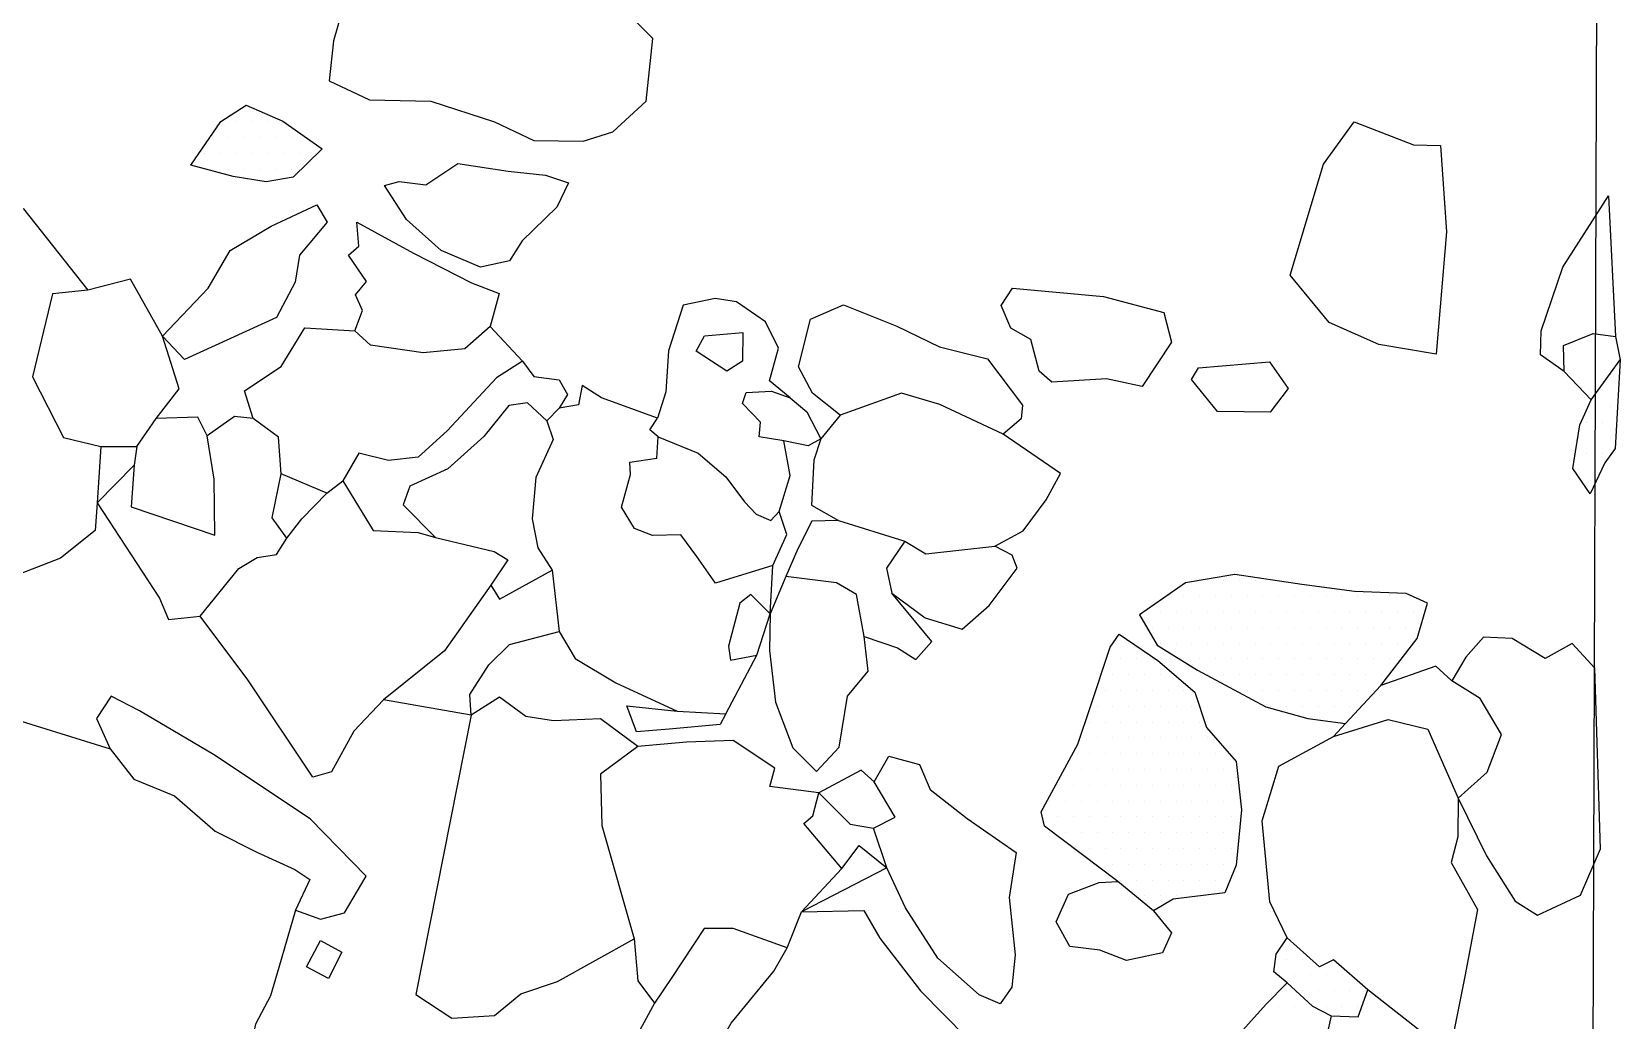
# Model space of a CAD drawing. Header units: metres. Extents: x 1.06 to 3.38, y -16.6 to -13.18.
# Drawn here: x 2.088 to 3.345, y -15.111 to -14.329 of the extents above; entities that cross this region are included whole.
import ezdxf

# ---------------------------------------------------------------- set-up
doc = ezdxf.new("R2010")
doc.units = ezdxf.units.M
doc.header["$LTSCALE"] = 25
doc.header["$MEASUREMENT"] = 0
doc.linetypes.add('STRICHPUNKTX2', pattern=[2, 1, -0.5, 0, -0.5])
doc.layers.get('0').update_dxf_attribs({"linetype": 'CONTINUOUS'})
for name, color, linetype in [('GRABUNGSGRENZE', 3, 'STRICHPUNKTX2'), ('STEINE', 4, 'CONTINUOUS'), ('STEINESCHRAFF', 4, 'CONTINUOUS')]:
    doc.layers.add(name, color=color, linetype=linetype)

# ---------------------------------------------------------------- blocks, each defined once
blk = doc.blocks.new('*X2')
at = {"color": 0}
for p, q in [((308.125, -1508.75), (308.125, -1508.75)), ((307.5, -1510), (307.5, -1510)), ((308.75, -1510), (308.75, -1510)), ((310, -1510), (310, -1510))]:
    blk.add_line(p, q, dxfattribs=at)
blk = doc.blocks.new('*X3')
at = {"color": 0}
for p, q in [((225, -1440), (225, -1440)), ((226.25, -1440), (226.25, -1440)), ((227.5, -1440), (227.5, -1440)), ((228.75, -1440), (228.75, -1440)), ((223.125, -1441.25), (223.125, -1441.25)), ((224.375, -1441.25), (224.375, -1441.25)), ((225.625, -1441.25), (225.625, -1441.25)), ((226.875, -1441.25), (226.875, -1441.25)), ((228.125, -1441.25), (228.125, -1441.25)), ((229.375, -1441.25), (229.375, -1441.25)), ((222.5, -1442.5), (222.5, -1442.5)), ((223.75, -1442.5), (223.75, -1442.5)), ((225, -1442.5), (225, -1442.5)), ((226.25, -1442.5), (226.25, -1442.5)), ((227.5, -1442.5), (227.5, -1442.5)), ((228.75, -1442.5), (228.75, -1442.5)), ((230, -1442.5), (230, -1442.5)), ((231.25, -1442.5), (231.25, -1442.5)), ((223.125, -1443.75), (223.125, -1443.75)), ((224.375, -1443.75), (224.375, -1443.75)), ((225.625, -1443.75), (225.625, -1443.75)), ((226.875, -1443.75), (226.875, -1443.75)), ((228.125, -1443.75), (228.125, -1443.75)), ((229.375, -1443.75), (229.375, -1443.75)), ((333.75, -1460), (333.75, -1460)), ((333.125, -1461.25), (333.125, -1461.25)), ((334.375, -1461.25), (334.375, -1461.25)), ((332.5, -1462.5), (332.5, -1462.5)), ((333.75, -1462.5), (333.75, -1462.5)), ((331.875, -1463.75), (331.875, -1463.75)), ((333.125, -1463.75), (333.125, -1463.75)), ((331.25, -1465), (331.25, -1465)), ((332.5, -1465), (332.5, -1465)), ((333.75, -1465), (333.75, -1465)), ((331.875, -1466.25), (331.875, -1466.25)), ((333.125, -1466.25), (333.125, -1466.25)), ((331.25, -1467.5), (331.25, -1467.5)), ((332.5, -1467.5), (332.5, -1467.5)), ((331.875, -1468.75), (331.875, -1468.75)), ((301.875, -1476.25), (301.875, -1476.25)), ((303.125, -1476.25), (303.125, -1476.25)), ((304.375, -1476.25), (304.375, -1476.25)), ((305.625, -1476.25), (305.625, -1476.25)), ((306.875, -1476.25), (306.875, -1476.25)), ((298.75, -1477.5), (298.75, -1477.5)), ((300, -1477.5), (300, -1477.5)), ((301.25, -1477.5), (301.25, -1477.5)), ((302.5, -1477.5), (302.5, -1477.5)), ((303.75, -1477.5), (303.75, -1477.5)), ((305, -1477.5), (305, -1477.5)), ((306.25, -1477.5), (306.25, -1477.5)), ((307.5, -1477.5), (307.5, -1477.5)), ((308.75, -1477.5), (308.75, -1477.5)), ((310, -1477.5), (310, -1477.5)), ((311.25, -1477.5), (311.25, -1477.5)), ((312.5, -1477.5), (312.5, -1477.5)), ((313.75, -1477.5), (313.75, -1477.5)), ((315, -1477.5), (315, -1477.5)), ((316.25, -1477.5), (316.25, -1477.5)), ((317.5, -1477.5), (317.5, -1477.5)), ((296.875, -1478.75), (296.875, -1478.75)), ((298.125, -1478.75), (298.125, -1478.75)), ((299.375, -1478.75), (299.375, -1478.75)), ((300.625, -1478.75), (300.625, -1478.75)), ((301.875, -1478.75), (301.875, -1478.75)), ((303.125, -1478.75), (303.125, -1478.75)), ((304.375, -1478.75), (304.375, -1478.75)), ((305.625, -1478.75), (305.625, -1478.75)), ((306.875, -1478.75), (306.875, -1478.75)), ((308.125, -1478.75), (308.125, -1478.75)), ((309.375, -1478.75), (309.375, -1478.75)), ((310.625, -1478.75), (310.625, -1478.75)), ((311.875, -1478.75), (311.875, -1478.75)), ((313.125, -1478.75), (313.125, -1478.75)), ((314.375, -1478.75), (314.375, -1478.75)), ((315.625, -1478.75), (315.625, -1478.75)), ((316.875, -1478.75), (316.875, -1478.75)), ((318.125, -1478.75), (318.125, -1478.75)), ((297.5, -1480), (297.5, -1480)), ((298.75, -1480), (298.75, -1480)), ((300, -1480), (300, -1480)), ((301.25, -1480), (301.25, -1480)), ((302.5, -1480), (302.5, -1480)), ((303.75, -1480), (303.75, -1480)), ((305, -1480), (305, -1480)), ((306.25, -1480), (306.25, -1480)), ((307.5, -1480), (307.5, -1480)), ((308.75, -1480), (308.75, -1480)), ((310, -1480), (310, -1480)), ((311.25, -1480), (311.25, -1480)), ((312.5, -1480), (312.5, -1480)), ((313.75, -1480), (313.75, -1480)), ((315, -1480), (315, -1480)), ((316.25, -1480), (316.25, -1480)), ((317.5, -1480), (317.5, -1480)), ((294.375, -1481.25), (294.375, -1481.25)), ((295.625, -1481.25), (295.625, -1481.25)), ((298.125, -1481.25), (298.125, -1481.25)), ((299.375, -1481.25), (299.375, -1481.25)), ((300.625, -1481.25), (300.625, -1481.25)), ((301.875, -1481.25), (301.875, -1481.25)), ((303.125, -1481.25), (303.125, -1481.25)), ((304.375, -1481.25), (304.375, -1481.25)), ((305.625, -1481.25), (305.625, -1481.25)), ((306.875, -1481.25), (306.875, -1481.25)), ((308.125, -1481.25), (308.125, -1481.25)), ((309.375, -1481.25), (309.375, -1481.25)), ((310.625, -1481.25), (310.625, -1481.25)), ((311.875, -1481.25), (311.875, -1481.25)), ((313.125, -1481.25), (313.125, -1481.25)), ((314.375, -1481.25), (314.375, -1481.25)), ((315.625, -1481.25), (315.625, -1481.25)), ((316.875, -1481.25), (316.875, -1481.25)), ((318.125, -1481.25), (318.125, -1481.25)), ((295, -1482.5), (295, -1482.5)), ((296.25, -1482.5), (296.25, -1482.5)), ((297.5, -1482.5), (297.5, -1482.5)), ((300, -1482.5), (300, -1482.5)), ((301.25, -1482.5), (301.25, -1482.5)), ((302.5, -1482.5), (302.5, -1482.5)), ((303.75, -1482.5), (303.75, -1482.5)), ((305, -1482.5), (305, -1482.5)), ((306.25, -1482.5), (306.25, -1482.5)), ((307.5, -1482.5), (307.5, -1482.5)), ((308.75, -1482.5), (308.75, -1482.5)), ((310, -1482.5), (310, -1482.5)), ((311.25, -1482.5), (311.25, -1482.5)), ((312.5, -1482.5), (312.5, -1482.5)), ((313.75, -1482.5), (313.75, -1482.5)), ((315, -1482.5), (315, -1482.5)), ((316.25, -1482.5), (316.25, -1482.5)), ((294.375, -1483.75), (294.375, -1483.75)), ((295.625, -1483.75), (295.625, -1483.75)), ((296.875, -1483.75), (296.875, -1483.75)), ((298.125, -1483.75), (298.125, -1483.75)), ((301.875, -1483.75), (301.875, -1483.75)), ((303.125, -1483.75), (303.125, -1483.75)), ((304.375, -1483.75), (304.375, -1483.75)), ((305.625, -1483.75), (305.625, -1483.75)), ((306.875, -1483.75), (306.875, -1483.75)), ((308.125, -1483.75), (308.125, -1483.75)), ((309.375, -1483.75), (309.375, -1483.75)), ((310.625, -1483.75), (310.625, -1483.75)), ((311.875, -1483.75), (311.875, -1483.75)), ((313.125, -1483.75), (313.125, -1483.75)), ((314.375, -1483.75), (314.375, -1483.75)), ((315.625, -1483.75), (315.625, -1483.75)), ((293.75, -1485), (293.75, -1485)), ((295, -1485), (295, -1485)), ((296.25, -1485), (296.25, -1485)), ((297.5, -1485), (297.5, -1485)), ((298.75, -1485), (298.75, -1485)), ((300, -1485), (300, -1485)), ((305, -1485), (305, -1485)), ((306.25, -1485), (306.25, -1485)), ((307.5, -1485), (307.5, -1485)), ((308.75, -1485), (308.75, -1485)), ((310, -1485), (310, -1485)), ((311.25, -1485), (311.25, -1485)), ((312.5, -1485), (312.5, -1485)), ((313.75, -1485), (313.75, -1485)), ((315, -1485), (315, -1485)), ((293.125, -1486.25), (293.125, -1486.25)), ((294.375, -1486.25), (294.375, -1486.25)), ((295.625, -1486.25), (295.625, -1486.25)), ((296.875, -1486.25), (296.875, -1486.25)), ((298.125, -1486.25), (298.125, -1486.25)), ((299.375, -1486.25), (299.375, -1486.25)), ((300.625, -1486.25), (300.625, -1486.25)), ((306.875, -1486.25), (306.875, -1486.25)), ((308.125, -1486.25), (308.125, -1486.25)), ((309.375, -1486.25), (309.375, -1486.25)), ((310.625, -1486.25), (310.625, -1486.25)), ((311.875, -1486.25), (311.875, -1486.25)), ((313.125, -1486.25), (313.125, -1486.25)), ((292.5, -1487.5), (292.5, -1487.5)), ((293.75, -1487.5), (293.75, -1487.5)), ((295, -1487.5), (295, -1487.5)), ((296.25, -1487.5), (296.25, -1487.5)), ((297.5, -1487.5), (297.5, -1487.5)), ((298.75, -1487.5), (298.75, -1487.5)), ((300, -1487.5), (300, -1487.5)), ((301.25, -1487.5), (301.25, -1487.5)), ((312.5, -1487.5), (312.5, -1487.5)), ((291.875, -1488.75), (291.875, -1488.75)), ((293.125, -1488.75), (293.125, -1488.75)), ((294.375, -1488.75), (294.375, -1488.75)), ((295.625, -1488.75), (295.625, -1488.75)), ((296.875, -1488.75), (296.875, -1488.75)), ((298.125, -1488.75), (298.125, -1488.75)), ((299.375, -1488.75), (299.375, -1488.75)), ((300.625, -1488.75), (300.625, -1488.75)), ((301.875, -1488.75), (301.875, -1488.75)), ((291.25, -1490), (291.25, -1490)), ((292.5, -1490), (292.5, -1490)), ((293.75, -1490), (293.75, -1490)), ((295, -1490), (295, -1490)), ((296.25, -1490), (296.25, -1490)), ((297.5, -1490), (297.5, -1490)), ((298.75, -1490), (298.75, -1490)), ((300, -1490), (300, -1490)), ((301.25, -1490), (301.25, -1490)), ((302.5, -1490), (302.5, -1490)), ((290.625, -1491.25), (290.625, -1491.25)), ((291.875, -1491.25), (291.875, -1491.25)), ((293.125, -1491.25), (293.125, -1491.25)), ((294.375, -1491.25), (294.375, -1491.25)), ((295.625, -1491.25), (295.625, -1491.25)), ((296.875, -1491.25), (296.875, -1491.25)), ((298.125, -1491.25), (298.125, -1491.25)), ((299.375, -1491.25), (299.375, -1491.25)), ((300.625, -1491.25), (300.625, -1491.25)), ((301.875, -1491.25), (301.875, -1491.25)), ((303.125, -1491.25), (303.125, -1491.25)), ((290, -1492.5), (290, -1492.5)), ((291.25, -1492.5), (291.25, -1492.5)), ((292.5, -1492.5), (292.5, -1492.5)), ((293.75, -1492.5), (293.75, -1492.5)), ((295, -1492.5), (295, -1492.5)), ((296.25, -1492.5), (296.25, -1492.5)), ((297.5, -1492.5), (297.5, -1492.5)), ((298.75, -1492.5), (298.75, -1492.5)), ((300, -1492.5), (300, -1492.5)), ((301.25, -1492.5), (301.25, -1492.5)), ((302.5, -1492.5), (302.5, -1492.5)), ((303.75, -1492.5), (303.75, -1492.5)), ((289.375, -1493.75), (289.375, -1493.75)), ((290.625, -1493.75), (290.625, -1493.75)), ((291.875, -1493.75), (291.875, -1493.75)), ((293.125, -1493.75), (293.125, -1493.75)), ((294.375, -1493.75), (294.375, -1493.75)), ((295.625, -1493.75), (295.625, -1493.75)), ((296.875, -1493.75), (296.875, -1493.75)), ((298.125, -1493.75), (298.125, -1493.75)), ((299.375, -1493.75), (299.375, -1493.75)), ((300.625, -1493.75), (300.625, -1493.75)), ((301.875, -1493.75), (301.875, -1493.75)), ((303.125, -1493.75), (303.125, -1493.75)), ((304.375, -1493.75), (304.375, -1493.75)), ((290, -1495), (290, -1495)), ((291.25, -1495), (291.25, -1495)), ((292.5, -1495), (292.5, -1495)), ((293.75, -1495), (293.75, -1495)), ((295, -1495), (295, -1495)), ((296.25, -1495), (296.25, -1495)), ((297.5, -1495), (297.5, -1495)), ((298.75, -1495), (298.75, -1495)), ((300, -1495), (300, -1495)), ((301.25, -1495), (301.25, -1495)), ((302.5, -1495), (302.5, -1495)), ((303.75, -1495), (303.75, -1495)), ((290.625, -1496.25), (290.625, -1496.25)), ((291.875, -1496.25), (291.875, -1496.25)), ((293.125, -1496.25), (293.125, -1496.25)), ((294.375, -1496.25), (294.375, -1496.25)), ((295.625, -1496.25), (295.625, -1496.25)), ((296.875, -1496.25), (296.875, -1496.25)), ((298.125, -1496.25), (298.125, -1496.25)), ((299.375, -1496.25), (299.375, -1496.25)), ((300.625, -1496.25), (300.625, -1496.25)), ((301.875, -1496.25), (301.875, -1496.25)), ((303.125, -1496.25), (303.125, -1496.25)), ((304.375, -1496.25), (304.375, -1496.25)), ((292.5, -1497.5), (292.5, -1497.5)), ((293.75, -1497.5), (293.75, -1497.5)), ((295, -1497.5), (295, -1497.5)), ((296.25, -1497.5), (296.25, -1497.5)), ((297.5, -1497.5), (297.5, -1497.5)), ((298.75, -1497.5), (298.75, -1497.5)), ((300, -1497.5), (300, -1497.5)), ((301.25, -1497.5), (301.25, -1497.5)), ((302.5, -1497.5), (302.5, -1497.5)), ((303.75, -1497.5), (303.75, -1497.5)), ((293.125, -1498.75), (293.125, -1498.75)), ((294.375, -1498.75), (294.375, -1498.75)), ((295.625, -1498.75), (295.625, -1498.75)), ((296.875, -1498.75), (296.875, -1498.75)), ((298.125, -1498.75), (298.125, -1498.75)), ((299.375, -1498.75), (299.375, -1498.75)), ((300.625, -1498.75), (300.625, -1498.75)), ((301.875, -1498.75), (301.875, -1498.75)), ((303.125, -1498.75), (303.125, -1498.75)), ((295, -1500), (295, -1500)), ((296.25, -1500), (296.25, -1500)), ((297.5, -1500), (297.5, -1500)), ((298.75, -1500), (298.75, -1500)), ((300, -1500), (300, -1500)), ((301.25, -1500), (301.25, -1500)), ((302.5, -1500), (302.5, -1500)), ((296.875, -1501.25), (296.875, -1501.25)), ((298.125, -1501.25), (298.125, -1501.25)), ((299.375, -1501.25), (299.375, -1501.25)), ((300.625, -1501.25), (300.625, -1501.25)), ((308.125, -1506.25), (308.125, -1506.25)), ((309.375, -1506.25), (309.375, -1506.25)), ((307.5, -1507.5), (307.5, -1507.5)), ((308.75, -1507.5), (308.75, -1507.5)), ((310, -1507.5), (310, -1507.5)), ((311.25, -1507.5), (311.25, -1507.5)), ((312.5, -1507.5), (312.5, -1507.5)), ((309.375, -1508.75), (309.375, -1508.75)), ((310.625, -1508.75), (310.625, -1508.75)), ((311.875, -1508.75), (311.875, -1508.75)), ((313.125, -1508.75), (313.125, -1508.75)), ((314.375, -1508.75), (314.375, -1508.75)), ((311.25, -1510), (311.25, -1510)), ((312.5, -1510), (312.5, -1510)), ((313.75, -1510), (313.75, -1510))]:
    blk.add_line(p, q, dxfattribs=at)

msp = doc.modelspace()

# ---------------------------------------------------------------- linework, layer by layer
at = {"layer": 'GRABUNGSGRENZE', "flags": 128}
msp.add_lwpolyline([(3.3185, -16.5999), (3.3306, -13.1973), (1.4926, -13.1771)], dxfattribs=at)
at = {"layer": 'STEINE'}
for points in [[(2.4705, -14.1146), (2.4343, -14.1039), (2.389, -14.0856), (2.3671, -14.0637), (2.3273, -14.0653), (2.2968, -14.1005), (2.2836, -14.1366), (2.304, -14.2013), (2.3371, -14.2507), (2.3407, -14.2879), (2.327, -14.3357), (2.3234, -14.3673), (2.3555, -14.3826), (2.4039, -14.3836), (2.4544, -14.3998), (2.4854, -14.4146), (2.5246, -14.4151), (2.5481, -14.4079), (2.5745, -14.3835), (2.5796, -14.334), (2.5536, -14.3076)], [(2.214, -14.4341), (2.2379, -14.3995), (2.2578, -14.3867), (2.2868, -14.3994), (2.3179, -14.4213), (2.295, -14.4437), (2.2736, -14.4473), (2.2476, -14.4432), (2.214, -14.4341)], [(3.1996, -14.5837), (3.1542, -14.5761), (3.115, -14.5588), (3.0839, -14.5212), (3.1103, -14.4335), (3.1348, -14.3999), (3.1816, -14.4182), (3.203, -14.4187), (3.2077, -14.487), (3.1996, -14.5837)], [(2.4432, -14.5149), (2.4121, -14.5017), (2.3846, -14.4773), (2.3673, -14.4503), (2.379, -14.4472), (2.3999, -14.4498), (2.4253, -14.4329), (2.4651, -14.439), (2.4946, -14.4421), (2.513, -14.4482), (2.5038, -14.4675), (2.4763, -14.494), (2.4661, -14.5098), (2.4432, -14.5149)], [(2.1428, -14.6567), (2.1398, -14.7015), (2.1383, -14.7234), (2.1108, -14.7453), (2.0696, -14.7612), (2.04, -14.7612), (1.9947, -14.7256), (1.9671, -14.6797), (1.9671, -14.6349), (1.9783, -14.5519), (2.0017, -14.4887), (2.0291, -14.4454), (2.0816, -14.4688), (2.1326, -14.533)], [(2.1917, -14.5696), (2.2278, -14.5314), (2.2451, -14.5018), (2.2777, -14.4824), (2.3138, -14.4656), (2.322, -14.4794), (2.3001, -14.5053), (2.2966, -14.5267), (2.2818, -14.5548), (2.209, -14.5879), (2.1917, -14.5696)], [(3.3009, -14.5974), (3.2821, -14.5842), (3.2826, -14.5653), (3.2999, -14.5149), (3.336, -14.4584), (3.3416, -14.5699)], [(2.3439, -14.5654), (2.35, -14.5491), (2.3444, -14.5369), (2.3531, -14.5262), (2.3388, -14.5053), (2.347, -14.4982), (2.3454, -14.4793), (2.3902, -14.5038), (2.4361, -14.5272), (2.458, -14.5358), (2.4509, -14.5618), (2.431, -14.5796), (2.3979, -14.5827), (2.3562, -14.5766), (2.3439, -14.5654)], [(2.1326, -14.533), (2.1046, -14.536), (2.0888, -14.6017), (2.1133, -14.6496), (2.1428, -14.6567), (2.1713, -14.6567), (2.1866, -14.6348), (2.2049, -14.6113), (2.1917, -14.5696), (2.1662, -14.5243), (2.1326, -14.533)], [(2.8955, -14.6058), (2.8853, -14.5972), (2.8787, -14.5722), (2.8629, -14.5631), (2.8553, -14.5452), (2.8644, -14.5315), (2.9362, -14.5381), (2.9841, -14.5508), (2.9902, -14.5742), (2.9668, -14.6093), (2.9388, -14.6032), (2.8955, -14.6058)], [(2.6883, -14.6182), (2.672, -14.6049), (2.6791, -14.579), (2.6689, -14.5581), (2.6459, -14.5423), (2.6291, -14.5398), (2.6037, -14.5449), (2.592, -14.581), (2.59, -14.6136), (2.5834, -14.6345)], [(2.728, -14.6319), (2.7061, -14.6146), (2.6949, -14.5937), (2.7045, -14.556), (2.7305, -14.5448), (2.7728, -14.5616), (2.8064, -14.5779), (2.8446, -14.5875), (2.8721, -14.6242), (2.8711, -14.6349), (2.8569, -14.6471)], [(2.2635, -14.6347), (2.2564, -14.6128), (2.2854, -14.5935), (2.3042, -14.5629), (2.3439, -14.5654)], [(2.4509, -14.5618), (2.4764, -14.5893), (2.456, -14.6025), (2.4168, -14.6443), (2.3939, -14.6652), (2.3705, -14.6678), (2.3471, -14.6622), (2.3343, -14.6841)], [(3.3223, -14.6198), (3.3009, -14.5974), (3.3004, -14.577), (3.3238, -14.5673), (3.3416, -14.5699), (3.3452, -14.5882)], [(2.4764, -14.5893), (2.4855, -14.6015), (2.5054, -14.604), (2.512, -14.6157), (2.5054, -14.6264)], [(3.006, -14.6037), (3.0116, -14.5945), (3.0677, -14.5899), (3.0824, -14.6108), (3.0682, -14.6296), (3.0264, -14.6292), (3.006, -14.6037)], [(3.3331, -14.6697), (3.3214, -14.6942), (3.3076, -14.6743), (3.3132, -14.6397), (3.3223, -14.6198), (3.3452, -14.5882), (3.3412, -14.6585), (3.3331, -14.6697)], [(2.6375, -14.8683), (2.6619, -14.8219), (2.6726, -14.7893), (2.6746, -14.7511), (2.6293, -14.7649), (2.6145, -14.744), (2.6017, -14.7267), (2.5793, -14.7272), (2.5651, -14.7216), (2.5549, -14.7048), (2.562, -14.6789), (2.5615, -14.6692), (2.5829, -14.6661), (2.5839, -14.6493), (2.5772, -14.6437), (2.5834, -14.6345), (2.539, -14.6183), (2.5238, -14.6086), (2.5207, -14.6239), (2.5054, -14.6264), (2.4958, -14.6366), (2.5009, -14.6514), (2.4871, -14.6814), (2.4841, -14.714), (2.4887, -14.737), (2.4999, -14.7548), (2.5055, -14.8032), (2.5183, -14.8245), (2.5504, -14.8439), (2.5988, -14.8662)], [(2.6832, -14.6523), (2.6638, -14.6492), (2.6648, -14.6375), (2.6506, -14.6228), (2.6536, -14.6141), (2.6735, -14.6131), (2.6883, -14.6182), (2.7015, -14.6294), (2.7127, -14.6507), (2.7025, -14.6564), (2.6832, -14.6523)], [(2.7764, -14.6145), (2.728, -14.6319), (2.7127, -14.6507), (2.7071, -14.6676), (2.7051, -14.7032), (2.7265, -14.7154), (2.779, -14.7317), (2.7958, -14.7419), (2.8503, -14.7357), (2.8727, -14.7235), (2.891, -14.699), (2.9022, -14.6781), (2.8569, -14.6471), (2.8069, -14.6237), (2.7764, -14.6145)], [(2.4958, -14.6366), (2.4805, -14.6224), (2.4657, -14.6244), (2.4459, -14.6489), (2.4173, -14.6744), (2.3873, -14.6881), (2.3822, -14.7029), (2.4077, -14.7289)], [(2.1693, -14.6715), (2.1398, -14.7015), (2.1893, -14.7769), (2.1964, -14.7937), (2.2213, -14.7911), (2.2519, -14.7534), (2.2666, -14.7447), (2.2819, -14.7422), (2.2901, -14.7294), (2.2783, -14.7132), (2.2854, -14.6785), (2.2834, -14.6495), (2.2635, -14.6347), (2.2487, -14.6332), (2.2269, -14.6485)], [(2.1713, -14.6567), (2.1693, -14.6715), (2.1668, -14.7046), (2.233, -14.7269), (2.2325, -14.6826), (2.2269, -14.6485), (2.2197, -14.6337), (2.1866, -14.6348)], [(2.5839, -14.6493), (2.6155, -14.662), (2.6374, -14.6808), (2.6521, -14.7007), (2.6613, -14.7104), (2.673, -14.7154), (2.6797, -14.7083), (2.6883, -14.6798), (2.6832, -14.6523)], [(2.3216, -14.6938), (2.2854, -14.6785)], [(2.2901, -14.7294), (2.3018, -14.7142), (2.3216, -14.6938), (2.3343, -14.6841), (2.3583, -14.7233), (2.394, -14.7248), (2.4077, -14.7289), (2.4541, -14.74), (2.4648, -14.7466), (2.4515, -14.7665), (2.4149, -14.8185), (2.3665, -14.8572), (2.3431, -14.8822), (2.3253, -14.9143), (2.3106, -14.9184), (2.2591, -14.8415), (2.2213, -14.7911)], [(2.6746, -14.7511), (2.6858, -14.7266), (2.6797, -14.7083)], [(2.7265, -14.7154), (2.7056, -14.7159), (2.6944, -14.7378), (2.6848, -14.7598)], [(2.779, -14.7317), (2.7647, -14.7531), (2.7688, -14.7729), (2.7953, -14.7923), (2.8244, -14.8014), (2.8457, -14.7826), (2.8681, -14.753), (2.864, -14.7428), (2.8503, -14.7357)], [(2.4515, -14.7665), (2.4582, -14.7777), (2.4999, -14.7548)], [(2.6726, -14.7893), (2.6721, -14.8183), (2.6767, -14.8591), (2.6905, -14.8952), (2.7093, -14.9141), (2.7271, -14.8947), (2.7337, -14.8544), (2.75, -14.8346), (2.7469, -14.8071), (2.7408, -14.774), (2.725, -14.7648), (2.6848, -14.7598), (2.6726, -14.7893)], [(3.1559, -14.846), (3.1844, -14.8088), (3.1926, -14.7808), (3.1757, -14.7732), (3.135, -14.7717), (3.0932, -14.7661), (3.0403, -14.758), (3.0011, -14.7646), (2.9649, -14.7901), (2.9787, -14.8141), (3.0108, -14.8339), (3.0648, -14.8629), (3.0979, -14.872), (3.1279, -14.8761)], [(2.6726, -14.7893), (2.6573, -14.774), (2.6486, -14.7807), (2.6395, -14.8148), (2.641, -14.826), (2.6619, -14.8219)], [(2.7469, -14.8071), (2.7734, -14.8162), (2.7877, -14.8254), (2.8004, -14.8111), (2.7688, -14.7729)], [(2.4358, -14.8694), (2.4348, -14.8531), (2.45, -14.8297), (2.4663, -14.8134), (2.5055, -14.8032)], [(2.8896, -14.9572), (2.8871, -14.946), (2.9161, -14.8925), (2.9257, -14.8635), (2.9415, -14.8156), (2.9486, -14.8054), (2.9792, -14.8263), (3.0087, -14.8512), (3.0179, -14.8792), (3.0414, -14.9062), (3.0455, -14.9444), (3.0414, -14.9882), (3.0323, -15.0101), (2.9915, -15.0152), (2.9758, -15.0244), (2.9477, -15.001), (2.8896, -14.9572)], [(3.2171, -14.9351), (3.2395, -14.9809), (3.262, -15.0166), (3.2798, -15.0278), (3.3139, -15.012), (3.3297, -14.9753), (3.325, -14.8322), (3.3072, -14.8128), (3.2858, -14.8246), (3.2598, -14.8088), (3.2369, -14.8078), (3.2231, -14.8236), (3.212, -14.8424)], [(3.2171, -14.9351), (3.24, -14.9147), (3.2512, -14.8847), (3.2344, -14.8562), (3.212, -14.8424), (3.1992, -14.8307), (3.1559, -14.846), (3.1279, -14.8761), (3.1183, -14.8863)], [(2.2969, -15.0238), (2.3167, -15.0309), (2.3356, -15.0258), (2.3529, -14.9968), (2.3085, -14.9515), (2.2321, -14.9006), (2.1735, -14.866), (2.1511, -14.8543), (2.1394, -14.8721), (2.1501, -14.8961)], [(2.4358, -14.8694), (2.3665, -14.8572)], [(2.5677, -14.8943), (2.5382, -14.8724), (2.501, -14.8739), (2.4791, -14.8704), (2.4582, -14.8551), (2.4358, -14.8694), (2.3921, -15.0905), (2.4207, -15.1093), (2.4543, -15.1072), (2.4752, -15.0899), (2.5042, -15.0802), (2.5648, -15.0466)], [(2.0599, -14.8681), (2.1501, -14.8961), (2.169, -14.92), (2.2011, -14.9332), (2.2332, -14.9612), (2.2663, -14.978), (2.2963, -14.9917), (2.3081, -14.9994)], [(2.5667, -14.8826), (2.5591, -14.8622), (2.5988, -14.8662), (2.6375, -14.8683), (2.6329, -14.8769), (2.5927, -14.8805), (2.5667, -14.8826)], [(3.1454, -15.0869), (3.1184, -15.063), (3.1072, -15.0686), (3.0817, -15.0457), (3.0679, -15.0172), (3.0618, -14.953), (3.075, -14.9097), (3.1183, -14.8863), (3.1616, -14.873), (3.1931, -14.8806), (3.2171, -14.9351), (3.2166, -14.9657), (3.2115, -14.9861), (3.2324, -15.0232), (3.2223, -15.0762), (3.2106, -15.1343), (3.1923, -15.1236), (3.1454, -15.0869)], [(2.7292, -14.9909), (2.6992, -14.9553), (2.7063, -14.9492), (2.7109, -14.9309), (2.6722, -14.9258), (2.6762, -14.9115), (2.6431, -14.8896), (2.6064, -14.8907), (2.5677, -14.8943), (2.5382, -14.9162), (2.5392, -14.9569), (2.5648, -15.0466), (2.5678, -15.0797), (2.5811, -15.0975)], [(2.7547, -14.9222), (2.7664, -14.9018), (2.7908, -14.9084), (2.799, -14.9283), (2.8285, -14.9512), (2.8672, -14.9781), (2.8617, -15.0138), (2.8663, -15.0591), (2.8637, -15.0846), (2.8546, -15.0978), (2.8378, -15.0907), (2.8052, -15.0617), (2.7797, -15.022), (2.7649, -14.9904), (2.7542, -14.9588)], [(2.7109, -14.9309), (2.7358, -14.9558), (2.7542, -14.9588), (2.7715, -14.9502), (2.7547, -14.9222), (2.7445, -14.913), (2.7109, -14.9309)], [(2.6972, -15.0251), (2.7292, -14.9909), (2.743, -14.9726), (2.7649, -14.9904), (2.6972, -15.0251)], [(2.3081, -14.9994), (2.2969, -15.0238), (2.2837, -15.0691), (2.277, -15.0916), (2.2653, -15.114), (2.2593, -15.1399), (2.2475, -15.1507), (2.2313, -15.195), (2.2308, -15.226), (2.2165, -15.2398), (2.1799, -15.2444), (2.1279, -15.2297), (2.0591, -15.1844)], [(2.9758, -15.0244), (2.99, -15.0417), (2.9829, -15.0575), (2.9544, -15.0636), (2.9335, -15.0555), (2.9096, -15.0525), (2.8989, -15.0331), (2.9085, -15.0112), (2.933, -15.002), (2.9477, -15.001)], [(2.6972, -15.0251), (2.7466, -15.024), (2.7593, -15.0459), (2.7914, -15.0877), (2.8281, -15.1248), (2.8236, -15.1589), (2.8047, -15.2089), (2.8053, -15.2338), (2.7696, -15.2771), (2.7386, -15.3001), (2.7045, -15.3144), (2.6545, -15.263), (2.6127, -15.2034), (2.603, -15.181), (2.6417, -15.1132), (2.6753, -15.072), (2.686, -15.0536), (2.6972, -15.0251)], [(2.686, -15.0536), (2.6432, -15.0384), (2.6203, -15.0384), (2.5948, -15.0771), (2.5811, -15.0975), (2.5597, -15.1367), (2.5531, -15.1647), (2.5511, -15.1912), (2.5552, -15.2172), (2.572, -15.2233), (2.5873, -15.211), (2.603, -15.181)], [(3.0817, -15.0814), (3.071, -15.0727), (3.073, -15.0585), (3.0817, -15.0457)], [(2.3056, -15.0686), (2.3167, -15.0477), (2.3336, -15.0569), (2.3229, -15.0778), (2.3056, -15.0686)], [(3.0895, -15.2739), (3.033, -15.277), (2.9922, -15.1991), (3.0115, -15.1578), (3.0649, -15.0982), (3.0817, -15.0814), (3.1016, -15.0997), (3.1164, -15.1073), (3.1027, -15.1685), (3.0895, -15.2301), (3.0895, -15.2739)], [(3.1164, -15.1073), (3.1378, -15.1083), (3.1454, -15.0869)]]:
    msp.add_lwpolyline(points, dxfattribs=at)
msp.add_lwpolyline([(2.651, -14.5667), (2.6506, -14.5892), (2.6383, -14.5973), (2.6139, -14.5815), (2.6205, -14.5693)], close=True, dxfattribs=at)

# ---------------------------------------------------------------- block references
at = {"layer": 'STEINESCHRAFF', "xscale": 0.01, "yscale": 0.01, "zscale": 0.01}
for name in ['*X3', '*X2']:
    msp.add_blockref(name, (0, 0), dxfattribs=at)

doc.saveas('drawing.dxf')
